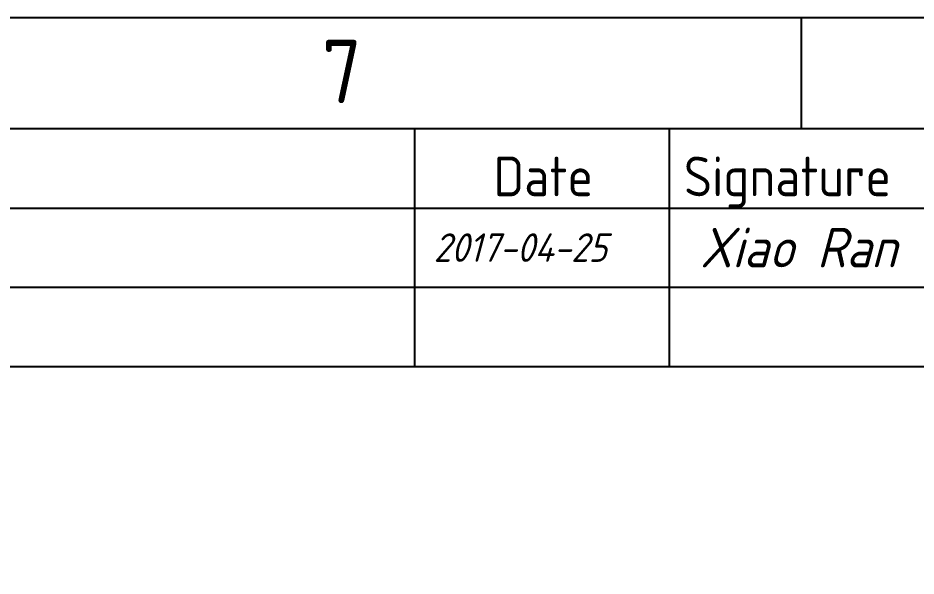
# Model space of a CAD drawing. Header units: inches. Extents: x 32166 to 34772, y 2386 to 4229.
# Drawn here: x 34139.5 to 34491.4, y 4010.1 to 4228.6 of the extents above; entities that cross this region are included whole.
import ezdxf
from ezdxf.enums import TextEntityAlignment as Align

# ---------------------------------------------------------------- set-up
doc = ezdxf.new("R2010")
doc.units = ezdxf.units.IN
doc.header["$LTSCALE"] = 0.64311
doc.header["$MEASUREMENT"] = 0
doc.layers.get('0').update_dxf_attribs({"linetype": 'CONTINUOUS'})
doc.styles.add('ISO Proportional', font='isocp')

msp = doc.modelspace()

# ---------------------------------------------------------------- linework, layer by layer
for p, q in [((34446.37, 4228.61), (34446.37, 4185.17)), ((34728.68, 4185.17), (32209.64, 4185.17)), ((34295.01, 4092.11), (34295.01, 4185.17)), ((34394.79, 4092.11), (34394.79, 4185.17)), ((33519.95, 4154.15), (34728.68, 4154.15)), ((33519.95, 4123.13), (34728.68, 4123.13)), ((33519.95, 4092.11), (34728.68, 4092.11))]:
    msp.add_line(p, q)
msp.add_lwpolyline([(32166.21, 2385.86), (34772.11, 2385.86), (34772.11, 4228.61), (32166.21, 4228.61)], close=True)

# ---------------------------------------------------------------- texts
at = {"style": 'ISO Proportional'}
msp.add_text('7', height=24.82, dxfattribs=at).set_placement((34266.42, 4207.7), align=Align.MIDDLE)
for s, p in [('Date', (34325.87, 4166.56)), ('Signature', (34400.45, 4166.56))]:
    msp.add_text(s, height=15.511, dxfattribs=at).set_placement(p, align=Align.MIDDLE_LEFT)
at = {"style": 'ISO Proportional', "oblique": 15}
for s, height, p in [('Xiao Ran', 15.511, (34406.74, 4138.68)), ('2017-04-25', 11.168, (34302.37, 4138.68))]:
    msp.add_text(s, height=height, dxfattribs=at).set_placement(p, align=Align.MIDDLE_LEFT)

doc.saveas('drawing.dxf')
